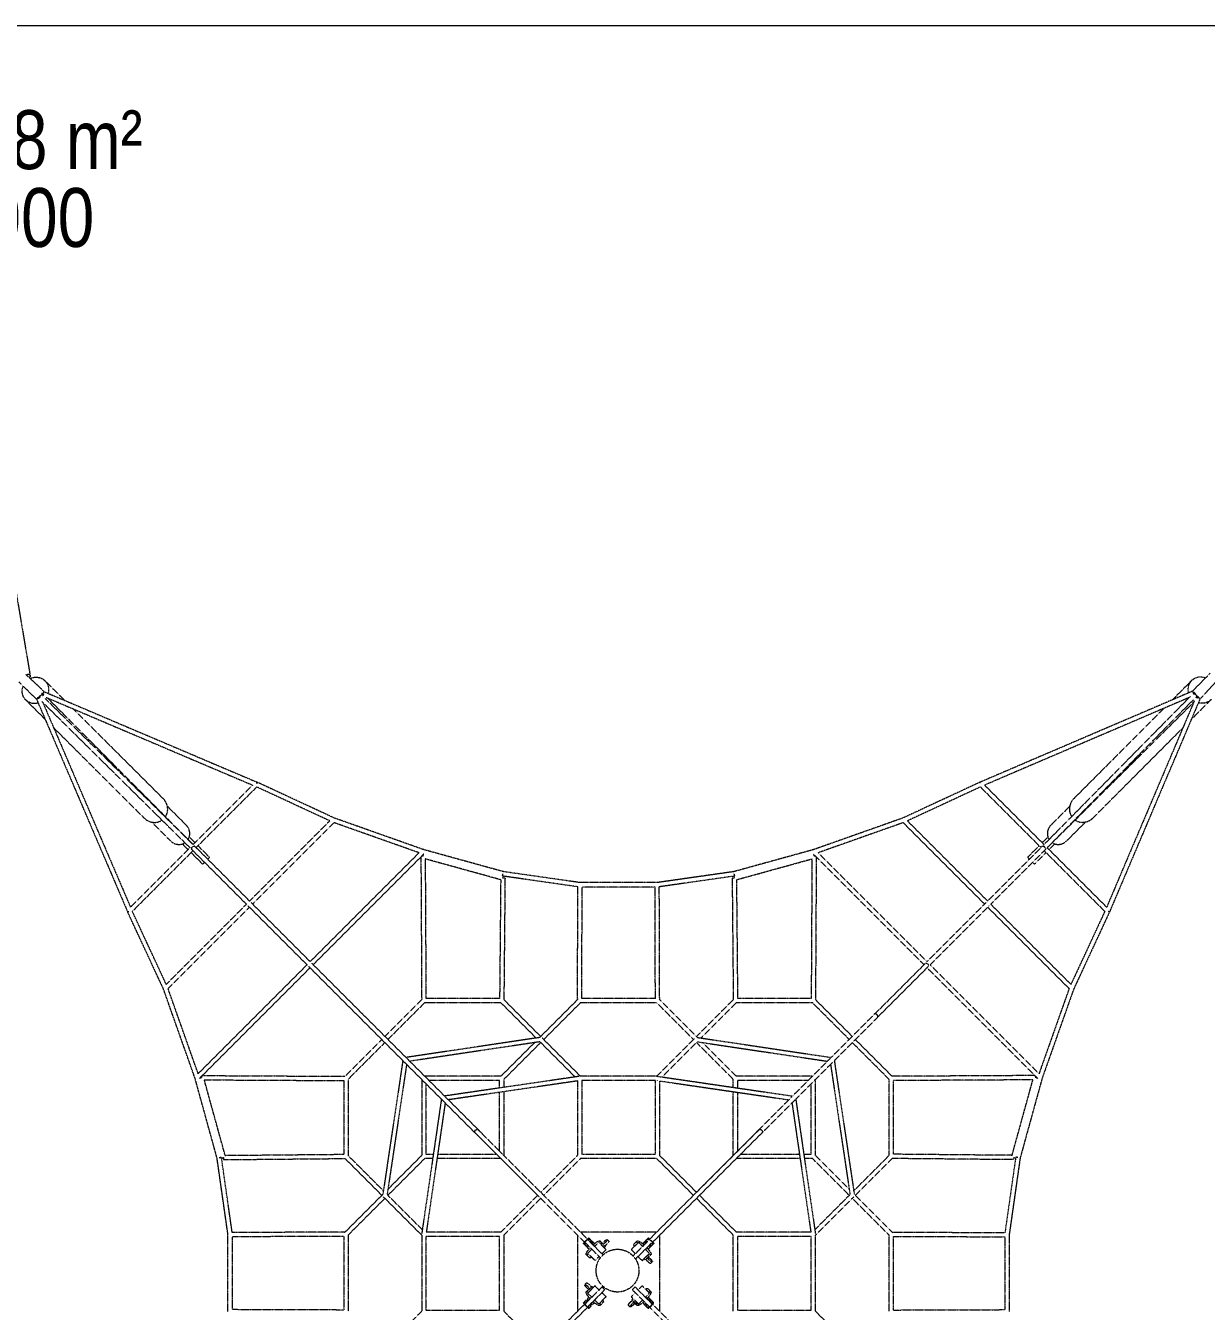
# Model space of a CAD drawing. Header units: millimetres. Extents: x -6347 to 5606, y -5931 to 5534.
# Drawn here: x -2208 to 2803, y 78 to 5534 of the extents above; entities that cross this region are included whole.
import ezdxf

# ---------------------------------------------------------------- set-up
doc = ezdxf.new("R2010")
doc.units = ezdxf.units.MM
doc.linetypes.add('HIDDEN', pattern=[1.905, 1.27, -0.635])
for name, color, linetype in [('DIKOM_ЗОНА', 90, 'Continuous'), ('DIKOM_ОБЪЕКТ', 7, 'Continuous'), ('DIKOM_РАЗМЕР_ОБЪЕКТА', 7, 'Continuous')]:
    doc.layers.add(name, color=color, linetype=linetype)
doc.styles.add('style1', font='arialbd.ttf', dxfattribs={"width": 0.8})

msp = doc.modelspace()

# ---------------------------------------------------------------- linework, layer by layer
at = {"layer": 'DIKOM_ЗОНА', "color": 3, "lineweight": 15}
msp.add_lwpolyline([(3606.162, 5534.428), (-2990.749, 5534.428, 0.41421356), (-4990.749, 3534.428), (-4990.749, -3057.651, 0.41421356), (-2990.749, -5057.651), (3606.162, -5057.651, 0.41421356), (5606.162, -3057.651), (5606.162, 3534.428, 0.41421356)], format="xyb", close=True, dxfattribs=at)
at = {"layer": 'DIKOM_ОБЪЕКТ', "color": 7, "linetype": 'HIDDEN', "lineweight": 15}
for p, q in [((-2332.99, 3630.895), (-2188.605, 2776.283)), ((2743.982, 2709.574), (2819.127, 2785.861)), ((-2161.052, 2674.98), (-2237.34, 2750.125)), ((-2128.722, 2707.688), (-2207.577, 2781.557)), ((-2125.572, 2754.272), (-2041.887, 2670.782)), ((2741.559, 2755.643), (2659.516, 2673.408)), ((2776.69, 2677.243), (2850.559, 2756.099)), ((-2161.052, 2674.98), (-1774.964, 1773.262)), ((-2138.926, 2692.823), (-2138.877, 2692.774)), ((-2128.722, 2707.688), (-1224.764, 2323.496)), ((-2124.576, 2678.652), (-1497.102, 2058.987)), ((-2120.758, 2683.645), (-1244.754, 2311.334)), ((-2115.063, 2681.225), (-1497.036, 2059.045)), ((2743.982, 2709.574), (1842.264, 2323.486)), ((2731.072, 2683.365), (1862.25, 2311.362)), ((2735.231, 2687.576), (2114.545, 2059.067)), ((2776.69, 2677.243), (2392.498, 1773.285)), ((2823.31, 2674.083), (2739.75, 2590.328)), ((2761.825, 2687.448), (2761.776, 2687.398)), ((-2207.132, 2672.522), (-2124.852, 2590.434)), ((-2139.037, 2666.212), (-1510.545, 2045.543)), ((-2134.843, 2662.07), (-1762.84, 1793.248)), ((-2005.813, 2634.792), (-1623.698, 2253.569)), ((2747.664, 2673.108), (2127.989, 2045.623)), ((2750.227, 2663.585), (2128.047, 2045.558)), ((2623.496, 2637.304), (2240.855, 2253.769)), ((2752.652, 2669.29), (2380.336, 1793.276)), ((-2088.748, 2554.414), (-1705.258, 2171.818)), ((2703.76, 2554.254), (2322.606, 2172.209)), ((-1244.754, 2311.334), (-1497.102, 2058.987)), ((-1226.86, 2303.51), (-1484.202, 2046.168)), ((-917.102, 2159.693), (-1226.86, 2303.51)), ((-1224.479, 2323.369), (-1226.705, 2318.574)), ((-897.565, 2171.588), (-1224.479, 2323.369)), ((1842.003, 2323.369), (1515.089, 2171.588)), ((1844.384, 2303.51), (1534.626, 2159.693)), ((1843.988, 2319.092), (1842.005, 2323.364)), ((1844.384, 2303.51), (2101.726, 2046.168)), ((1862.25, 2311.362), (2114.545, 2059.067)), ((-1606.19, 2221.51), (-1526.509, 2141.828)), ((2223.301, 2221.073), (2144.063, 2141.835)), ((-1672.562, 2154.264), (-1593.324, 2075.026)), ((-917.102, 2159.693), (-1257.415, 1819.38)), ((-899.113, 2151.964), (-1244.556, 1806.521)), ((-538.182, 2024.25), (-899.113, 2151.964)), ((-518.38, 2037.414), (-897.565, 2171.588)), ((1515.089, 2171.588), (1135.904, 2037.414)), ((1516.636, 2151.964), (1155.706, 2024.25)), ((1516.636, 2151.964), (1862.08, 1806.521)), ((1534.626, 2159.693), (1874.939, 1819.38)), ((2290.547, 2154.701), (2210.865, 2075.019)), ((-1489.176, 2066.912), (-1513.332, 2091.068)), ((2130.882, 2091.067), (2106.713, 2066.899)), ((-1510.545, 2045.543), (-1762.84, 1793.248)), ((-1497.646, 2032.724), (-1754.991, 1775.379)), ((-1542.556, 2061.845), (-1518.4, 2037.688)), ((-1505.541, 2024.829), (-1456.558, 1975.844)), ((-1503.922, 2039), (-1270.859, 1805.937)), ((-1490.49, 2052.455), (-1257.415, 1819.38)), ((-1427.333, 2005.069), (-1476.317, 2054.053)), ((-538.182, 2024.25), (-1000.234, 1562.199)), ((-180.277, 1944.145), (-518.38, 2037.414)), ((1135.904, 2037.414), (797.801, 1944.145)), ((1155.706, 2024.25), (1617.757, 1562.199)), ((2108.002, 2052.444), (1874.939, 1819.38)), ((2121.457, 2039.011), (1888.382, 1805.937)), ((2093.854, 2054.04), (2044.881, 2005.069)), ((2074.106, 1975.844), (2123.078, 2024.816)), ((2115.17, 2032.724), (2372.514, 1775.379)), ((2127.989, 2045.623), (2380.336, 1793.276)), ((2135.937, 2037.675), (2160.105, 2061.843)), ((-1448.664, 1983.742), (-1456.561, 1975.847)), ((-1427.333, 2005.069), (-1435.219, 1997.184)), ((-517.994, 2018.72), (-987.375, 1549.34)), ((-530.209, 2006.505), (-526.964, 1400.764)), ((-521.136, 2010.155), (-526.588, 2010.126)), ((-521.136, 2010.155), (-519.067, 2017.647)), ((-191.547, 1909.727), (-511.975, 1998.193)), ((-511.975, 1998.193), (-508.807, 1406.11)), ((809.07, 1909.73), (1129.502, 1998.194)), ((1129.502, 1998.194), (1126.33, 1406.11)), ((1135.517, 2018.72), (1605.19, 1549.047)), ((1136.591, 2017.647), (1138.659, 2010.155)), ((1144.112, 2010.126), (1138.659, 2010.155)), ((1147.733, 2006.505), (1144.491, 1400.76)), ((2052.756, 1997.198), (2044.884, 2005.072)), ((2074.106, 1975.844), (2066.199, 1983.753)), ((-191.547, 1909.727), (-196.215, 1406.11)), ((-184.476, 1926.644), (-182.221, 1934.82)), ((-183.43, 1926.355), (-184.476, 1926.644)), ((-183.43, 1926.355), (-182.221, 1934.82)), ((-182.39, 1916.635), (-180.104, 1924.915)), ((145.776, 1897.565), (-180.277, 1944.145)), ((135.98, 1879.76), (-180.104, 1924.915)), ((-173.294, 1916.551), (-178.078, 1400.749)), ((797.801, 1944.145), (471.747, 1897.565)), ((797.627, 1924.915), (481.544, 1879.757)), ((790.821, 1916.551), (795.602, 1400.749)), ((799.913, 1916.635), (790.826, 1916.551)), ((797.627, 1924.915), (799.913, 1916.635)), ((800.953, 1926.358), (799.745, 1934.82)), ((801.999, 1926.647), (799.745, 1934.82)), ((800.953, 1926.358), (801.999, 1926.647)), ((809.07, 1909.73), (813.738, 1406.11)), ((134.359, 1400.797), (135.98, 1879.76)), ((471.747, 1897.565), (145.776, 1897.565)), ((152.563, 1406.11), (154.161, 1878.55)), ((463.362, 1878.55), (154.161, 1878.55)), ((464.961, 1406.11), (463.362, 1878.55)), ((483.164, 1400.797), (481.544, 1879.757)), ((-1270.859, 1805.937), (-1611.174, 1465.621)), ((-1250.857, 1812.822), (-1000.234, 1562.199)), ((1868.38, 1812.822), (1617.757, 1562.199)), ((1888.382, 1805.937), (2228.698, 1465.621)), ((-1623.054, 1446.054), (-1774.85, 1772.999)), ((-1774.842, 1773.003), (-1770.571, 1774.986)), ((-1611.174, 1465.621), (-1754.991, 1775.379)), ((-1258, 1793.078), (-1603.445, 1447.632)), ((-1264.3, 1799.378), (-1013.677, 1548.755)), ((1881.824, 1799.378), (1631.201, 1548.755)), ((1875.523, 1793.078), (2220.969, 1447.632)), ((2372.514, 1775.379), (2228.698, 1465.621)), ((2392.374, 1772.999), (2240.578, 1446.054)), ((-1013.677, 1548.755), (-1475.731, 1086.701)), ((-1000.818, 1535.896), (-1470.199, 1066.515)), ((-1007.119, 1542.197), (-791.161, 1326.239)), ((-993.656, 1555.621), (-777.718, 1339.683)), ((1610.775, 1554.633), (1396.53, 1340.387)), ((1623.635, 1541.773), (1409.389, 1327.528)), ((1618.049, 1536.188), (2087.723, 1066.515)), ((1631.201, 1548.755), (2093.255, 1086.701)), ((-1488.908, 1066.946), (-1623.054, 1446.054)), ((-1475.731, 1086.701), (-1603.445, 1447.632)), ((2220.969, 1447.632), (2093.255, 1086.701)), ((2240.578, 1446.054), (2106.432, 1066.946)), ((-526.964, 1400.764), (-682.881, 1244.846)), ((-514.088, 1387.921), (-670.022, 1231.987)), ((-190.969, 1387.921), (-514.088, 1387.921)), ((-196.215, 1406.11), (-508.807, 1406.11)), ((-41.07, 1238.022), (-190.969, 1387.921)), ((-21.883, 1244.554), (-178.078, 1400.749)), ((136.807, 1403.244), (-26.192, 1240.245)), ((147.202, 1387.921), (-9.024, 1231.695)), ((470.321, 1387.921), (147.202, 1387.921)), ((464.961, 1406.11), (152.563, 1406.11)), ((626.548, 1231.695), (470.321, 1387.921)), ((643.716, 1240.245), (480.717, 1403.244)), ((795.602, 1400.749), (639.407, 1244.554)), ((808.492, 1387.921), (658.593, 1238.022)), ((1131.611, 1387.921), (808.492, 1387.921)), ((1126.33, 1406.11), (813.738, 1406.11)), ((1287.546, 1231.987), (1131.611, 1387.921)), ((1300.405, 1244.846), (1144.491, 1400.76)), ((-790.981, 1326.059), (-606.965, 1142.043)), ((-777.538, 1339.503), (-593.521, 1155.486)), ((1395.061, 1339.503), (1211.045, 1155.486)), ((1408.505, 1326.059), (1224.488, 1142.043)), ((-696.325, 1231.403), (-852.239, 1075.489)), ((-683.466, 1218.544), (-839.4, 1062.609)), ((-26.192, 1240.245), (-593.521, 1155.486)), ((-25.072, 1222.025), (-577.524, 1139.489)), ((-47.809, 1218.628), (-190.972, 1075.465)), ((-21.883, 1218.836), (-178.11, 1062.609)), ((124.201, 1072.751), (-25.072, 1222.025)), ((147.206, 1075.465), (-15.251, 1237.922)), ((632.775, 1237.922), (470.318, 1075.465)), ((642.596, 1222.025), (493.322, 1072.751)), ((795.633, 1062.609), (639.407, 1218.836)), ((642.596, 1222.025), (1195.047, 1139.489)), ((643.716, 1240.245), (1211.045, 1155.486)), ((808.496, 1075.465), (665.333, 1218.628)), ((1456.923, 1062.609), (1300.989, 1218.544)), ((1469.766, 1075.485), (1313.848, 1231.403)), ((-590.285, 1152.25), (-429.846, 991.811)), ((1207.808, 1152.25), (1047.369, 991.811)), ((-606.965, 1142.043), (-691.723, 574.714)), ((-590.967, 1126.045), (-673.503, 573.594)), ((-603.76, 1138.838), (-443.289, 978.367)), ((1221.252, 1138.806), (1060.813, 978.367)), ((1208.491, 1126.045), (1291.027, 573.594)), ((1224.488, 1142.043), (1309.247, 574.714)), ((-1395.626, 728.798), (-1488.908, 1066.946)), ((-1469.125, 1067.589), (-1461.633, 1069.657)), ((-1461.604, 1075.11), (-1461.633, 1069.657)), ((-1457.98, 1078.734), (-852.239, 1075.489)), ((-1361.21, 740.072), (-1449.673, 1060.5)), ((-1449.673, 1060.5), (-857.589, 1057.328)), ((-857.589, 1057.328), (-857.589, 744.74)), ((-839.4, 1062.609), (-839.4, 739.49)), ((-526.944, 1062.022), (-526.944, 739.494)), ((-190.972, 1075.465), (-513.5, 1075.465)), ((-508.755, 1043.833), (-508.755, 744.823)), ((-196.302, 1057.276), (-495.311, 1057.276)), ((141.92, 1075.34), (-429.846, 991.811)), ((134.347, 1055.855), (-413.81, 975.775)), ((-196.302, 1025.929), (-196.302, 1057.276)), ((-178.11, 1062.609), (-178.11, 1028.587)), ((134.347, 1055.855), (134.347, 739.494)), ((470.318, 1075.465), (147.206, 1075.465)), ((152.535, 1057.276), (152.535, 744.823)), ((464.988, 1057.276), (152.535, 1057.276)), ((464.991, 744.823), (464.988, 1057.276)), ((474.084, 1073.797), (474.084, 1075.473)), ((474.084, 1057.276), (474.084, 1058.948)), ((475.603, 1075.34), (1047.369, 991.811)), ((483.177, 1055.855), (1031.333, 975.775)), ((483.177, 739.494), (483.177, 1055.855)), ((795.633, 1028.587), (795.633, 1062.609)), ((1131.024, 1075.465), (808.496, 1075.465)), ((813.825, 1057.276), (813.825, 1025.929)), ((1112.835, 1057.276), (813.825, 1057.276)), ((1126.278, 744.823), (1126.278, 1043.833)), ((1144.467, 739.494), (1144.467, 1062.022)), ((1456.923, 739.49), (1456.923, 1062.609)), ((2075.507, 1078.731), (1469.766, 1075.485)), ((2067.192, 1060.497), (1475.112, 1057.325)), ((1475.112, 744.736), (1475.112, 1057.325)), ((1978.729, 740.068), (2067.192, 1060.497)), ((2106.432, 1066.946), (2013.15, 728.798)), ((2079.157, 1069.657), (2079.128, 1075.11)), ((2079.157, 1069.657), (2086.649, 1067.589)), ((-426.606, 988.571), (-286.795, 848.76)), ((-426.596, 988.561), (-413.81, 975.775)), ((-196.302, 757.672), (-196.302, 1007.55)), ((-178.11, 1010.208), (-178.11, 739.49)), ((795.633, 739.494), (795.633, 1010.208)), ((813.825, 1007.55), (813.825, 757.684)), ((1044.12, 988.561), (904.318, 848.76)), ((-443.289, 978.367), (-526.818, 406.601)), ((-427.253, 962.331), (-507.333, 414.175)), ((-440.04, 975.118), (-300.238, 835.316)), ((1057.573, 975.128), (917.762, 835.316)), ((1044.776, 962.337), (1124.857, 414.175)), ((1057.563, 975.117), (1044.779, 962.334)), ((1060.813, 978.367), (1144.342, 406.601)), ((-299.759, 834.837), (-290.822, 825.9)), ((-299.43, 835.092), (163.846, 371.822)), ((-191.544, 727.207), (-290.53, 826.192)), ((-286.571, 847.952), (-277.871, 839.252)), ((-286.315, 848.28), (-277.608, 839.573)), ((-277.871, 839.252), (-277.671, 839.051)), ((-277.671, 839.051), (-196.296, 757.678)), ((-277.608, 839.573), (-277.378, 839.343)), ((904.094, 847.951), (440.837, 384.687)), ((796.209, 740.066), (895.194, 839.051)), ((908.053, 826.192), (826.68, 744.817)), ((903.839, 848.28), (894.902, 839.343)), ((908.254, 826.393), (908.053, 826.192)), ((916.954, 835.093), (908.254, 826.393)), ((908.575, 826.129), (908.345, 825.9)), ((917.282, 834.837), (908.575, 826.129)), ((-1349.047, 402.768), (-1395.626, 728.798)), ((-1386.298, 730.743), (-1378.122, 732.998)), ((-1386.298, 730.743), (-1377.834, 731.952)), ((-1377.834, 731.952), (-1378.122, 732.998)), ((-1376.393, 728.625), (-1368.113, 730.911)), ((-1331.238, 412.542), (-1376.393, 728.625)), ((-1368.113, 730.911), (-1368.029, 721.824)), ((-1368.029, 721.819), (-852.227, 726.6)), ((-1361.21, 740.072), (-857.589, 744.74)), ((-852.227, 726.6), (-696.032, 570.405)), ((-839.4, 739.49), (-689.501, 589.591)), ((-514.088, 726.631), (-670.314, 570.405)), ((-526.944, 739.494), (-670.106, 596.331)), ((-480.065, 726.631), (-514.088, 726.631)), ((-508.755, 744.823), (-477.407, 744.823)), ((-190.972, 726.631), (-461.687, 726.631)), ((-459.029, 744.823), (-209.162, 744.823)), ((-196.296, 757.678), (-180.776, 742.158)), ((-28.514, 564.176), (-190.97, 726.633)), ((-180.776, 742.158), (-178.113, 739.495)), ((-180.573, 741.955), (176.701, 384.686)), ((134.347, 739.494), (-21.881, 583.266)), ((147.202, 726.631), (-9.022, 570.407)), ((470.321, 726.631), (147.202, 726.631)), ((152.535, 744.823), (464.991, 744.823)), ((810.957, 729.094), (453.7, 371.833)), ((626.55, 570.403), (470.321, 726.631)), ((639.407, 583.264), (483.177, 739.494)), ((633.178, 577.035), (795.635, 739.492)), ((1079.21, 726.631), (808.492, 726.631)), ((811.16, 729.297), (808.497, 726.634)), ((826.68, 744.817), (811.16, 729.297)), ((826.674, 744.823), (1076.553, 744.823)), ((1094.931, 744.823), (1126.278, 744.823)), ((1131.611, 726.631), (1097.589, 726.631)), ((1287.838, 570.405), (1131.611, 726.631)), ((1287.63, 596.331), (1144.467, 739.494)), ((1307.024, 589.591), (1456.923, 739.49)), ((1313.556, 570.405), (1469.748, 726.596)), ((1985.553, 721.816), (1469.748, 726.596)), ((1978.729, 740.068), (1475.112, 744.736)), ((1993.917, 728.625), (1948.762, 412.542)), ((2013.15, 728.798), (1966.571, 402.768)), ((1985.637, 730.911), (1993.917, 728.625)), ((1995.357, 731.952), (1995.646, 732.998)), ((2003.822, 730.743), (1995.357, 731.952)), ((2003.822, 730.743), (1995.646, 732.998)), ((-691.723, 574.714), (-854.723, 411.715)), ((-683.173, 557.546), (-839.4, 401.319)), ((-526.944, 401.316), (-689.4, 563.773)), ((-524.23, 424.32), (-673.503, 573.594)), ((-34.742, 570.405), (-190.972, 414.175)), ((-21.881, 557.548), (-178.11, 401.319)), ((795.633, 401.319), (639.409, 557.544)), ((808.496, 414.175), (652.268, 570.403)), ((1291.027, 573.594), (1141.753, 424.32)), ((1306.924, 563.773), (1144.467, 401.316)), ((1456.923, 401.319), (1300.697, 557.546)), ((1472.246, 411.715), (1309.247, 574.714)), ((-1349.047, 76.751), (-1349.047, 402.768)), ((-852.275, 414.162), (-1331.238, 412.542)), ((-857.589, 395.959), (-1330.032, 394.36)), ((-1330.032, 85.159), (-1330.032, 394.36)), ((-857.589, 395.959), (-857.589, 83.561)), ((-839.4, 401.319), (-839.4, 78.2)), ((-526.944, 401.316), (-526.944, 78.204)), ((-196.302, 395.989), (-508.755, 395.986)), ((-508.755, 395.986), (-508.755, 83.533)), ((-190.972, 414.175), (-507.333, 414.175)), ((-196.302, 83.53), (-196.302, 395.989)), ((-178.11, 401.319), (-178.11, 78.2)), ((134.347, 401.306), (134.347, 78.209)), ((470.308, 414.175), (147.211, 414.175)), ((177.351, 382.889), (165.66, 371.2)), ((170.273, 378.247), (181.959, 389.953)), ((242.723, 317.504), (177.345, 382.895)), ((181.959, 389.953), (192.776, 379.143)), ((267.343, 376.038), (260.607, 382.775)), ((424.78, 379.118), (435.59, 389.935)), ((435.59, 389.935), (447.284, 378.238)), ((451.926, 371.16), (440.237, 382.851)), ((483.177, 78.217), (483.177, 401.31)), ((795.633, 78.2), (795.633, 401.319)), ((1124.857, 414.175), (808.496, 414.175)), ((1126.278, 395.989), (813.825, 395.986)), ((813.825, 395.986), (813.825, 83.533)), ((1126.278, 83.53), (1126.278, 395.989)), ((1144.467, 78.204), (1144.467, 401.316)), ((1456.923, 78.2), (1456.923, 401.319)), ((1469.799, 414.162), (1948.762, 412.542)), ((1475.112, 395.959), (1947.555, 394.36)), ((1475.112, 83.561), (1475.112, 395.959)), ((1947.555, 394.36), (1947.555, 85.159)), ((1966.571, 402.768), (1966.571, 76.775)), ((158.575, 366.553), (170.273, 378.247)), ((169.392, 355.743), (158.575, 366.553)), ((231.618, 305.228), (165.654, 371.206)), ((169.392, 355.743), (175.254, 361.604)), ((183.2, 341.945), (169.392, 355.743)), ((176.753, 358.916), (177.074, 359.237)), ((177.635, 324.152), (195.17, 341.684)), ((186.941, 373.298), (192.776, 379.143)), ((189.288, 371.459), (189.608, 371.78)), ((192.776, 379.143), (206.592, 365.336)), ((206.861, 353.373), (224.311, 370.82)), ((230.361, 376.635), (230.36, 376.637)), ((240.647, 366.349), (230.402, 376.595)), ((232.203, 362.925), (237.042, 367.763)), ((255.287, 339.838), (237.836, 322.391)), ((252.238, 352.565), (247.399, 347.726)), ((379.739, 322.365), (362.207, 339.901)), ((374.179, 363.559), (387.1, 376.477)), ((380.591, 299.839), (451.932, 371.166)), ((387.227, 376.604), (387.23, 376.607)), ((393.189, 370.876), (410.721, 353.341)), ((410.982, 365.311), (424.78, 379.118)), ((422.41, 341.65), (439.857, 324.2)), ((424.78, 379.118), (430.641, 373.256)), ((427.953, 371.757), (428.274, 371.437)), ((448.18, 355.734), (434.373, 341.918)), ((440.497, 359.223), (440.817, 358.903)), ((442.335, 361.57), (448.18, 355.734)), ((447.284, 378.238), (458.99, 366.551)), ((458.99, 366.551), (448.18, 355.734)), ((171.906, 318.19), (171.904, 318.193)), ((184.952, 305.142), (172.033, 318.063)), ((226.145, 310.702), (208.61, 293.17)), ((388.66, 284.122), (391.891, 276.319)), ((408.875, 293.224), (391.428, 310.674)), ((421.602, 296.273), (416.763, 301.112)), ((431.962, 316.308), (436.8, 311.468)), ((435.386, 307.864), (445.632, 318.109)), ((445.075, 281.168), (451.812, 287.904)), ((445.672, 318.149), (445.674, 318.151)), ((238.694, 181.371), (165.616, 108.308)), ((172.473, 198.306), (165.736, 191.57)), ((182.162, 171.609), (171.916, 161.364)), ((185.586, 163.166), (180.748, 168.005)), ((195.946, 183.201), (200.784, 178.362)), ((208.673, 186.25), (226.12, 168.799)), ((250.381, 169.678), (238.694, 181.371)), ((378.831, 181.346), (367.139, 169.657)), ((367.139, 169.657), (440.203, 96.579)), ((378.833, 181.344), (451.894, 108.268)), ((391.403, 168.772), (408.938, 186.303)), ((432.596, 174.332), (445.514, 161.411)), ((158.558, 112.922), (169.368, 123.739)), ((170.263, 101.236), (158.558, 112.922)), ((169.368, 123.739), (183.175, 137.555)), ((175.213, 117.904), (169.368, 123.739)), ((171.875, 161.324), (171.873, 161.322)), ((177.051, 120.251), (176.731, 120.571)), ((195.138, 137.824), (177.691, 155.274)), ((206.565, 114.163), (192.767, 100.355)), ((224.359, 108.597), (206.827, 126.133)), ((243.369, 115.915), (230.448, 102.996)), ((237.809, 157.108), (255.34, 139.573)), ((362.261, 139.636), (379.711, 157.083)), ((365.31, 126.909), (370.149, 131.747)), ((376.901, 113.125), (387.146, 102.878)), ((385.345, 116.549), (380.505, 111.711)), ((410.687, 126.101), (393.237, 108.654)), ((424.771, 100.331), (410.955, 114.138)), ((439.913, 155.322), (422.378, 137.79)), ((434.348, 137.528), (448.155, 123.73)), ((440.794, 120.557), (440.474, 120.237)), ((448.155, 123.73), (442.293, 117.87)), ((445.641, 161.284), (445.644, 161.281)), ((458.973, 112.921), (447.275, 101.226)), ((448.155, 123.73), (458.973, 112.921)), ((-857.589, 83.561), (-1330.032, 85.159)), ((-526.944, 78.204), (-689.4, -84.253)), ((-508.755, 83.533), (-196.302, 83.53)), ((-286.571, -368.432), (176.676, 94.821)), ((-209.156, -265.298), (163.813, 107.676)), ((-178.11, 78.2), (-21.885, -78.024)), ((165.622, 108.314), (177.311, 96.623)), ((181.958, 89.538), (170.263, 101.236)), ((192.767, 100.355), (181.958, 89.538)), ((192.767, 100.355), (186.907, 106.217)), ((189.594, 107.716), (189.274, 108.037)), ((230.321, 102.869), (230.318, 102.867)), ((350.205, 103.436), (356.941, 96.699)), ((387.186, 102.838), (387.188, 102.836)), ((430.607, 106.176), (424.771, 100.331)), ((435.589, 89.521), (424.771, 100.331)), ((428.26, 108.014), (427.94, 107.694)), ((447.275, 101.226), (435.589, 89.521)), ((440.197, 96.585), (451.888, 108.274)), ((798.096, -262.435), (440.858, 94.799)), ((916.954, -355.573), (453.712, 107.662)), ((813.825, 83.533), (1126.278, 83.53)), ((1144.467, 78.204), (1306.924, -84.253)), ((1475.112, 83.561), (1947.555, 85.159))]:
    msp.add_line(p, q, dxfattribs=at)
for centre, radius, start, end in [((-1556.544, 2104.768), 45.331, 327.547505, 342.409916), ((2174.1, 2104.769), 45.339, 197.590906, 212.277243), ((-1556.258, 2105.062), 45.337, 287.590707, 302.319758), ((2173.804, 2105.053), 45.329, 237.505253, 252.410115), ((-789.317, 1327.721), 2.352, 214.624427, 222.392095), ((-779.195, 1337.844), 2.345, 46.038353, 55.384212), ((-295.613, 839.476), 6.212, 225.091628, 246.019513), ((-286.782, 829.957), 5.725, 225.122142, 247.084934), ((-290.954, 844.135), 6.212, 23.981236, 44.908382), ((-281.433, 835.305), 5.723, 23.093664, 44.880759), ((898.959, 835.304), 5.725, 135.122142, 157.084934), ((908.478, 844.135), 6.212, 135.091628, 156.019513), ((904.307, 829.955), 5.723, 293.093664, 314.880759), ((913.137, 839.476), 6.212, 293.981236, 314.908382), ((183.766, 364.764), 8.679, 206.965505, 219.552717), ((183.773, 364.776), 8.665, 50.470885, 62.471758), ((33232.369, 33335.55), 46642.966, 224.9923555, 225.0024851), ((433.794, 364.756), 8.666, 116.960772, 129.566776), ((433.801, 364.745), 8.679, 320.485663, 332.466785), ((33404.589, -32683.86), 46642.97, 134.9923555, 135.0024851), ((-32787.04, 33163.333), 46642.968, 314.9923555, 315.0024851), ((183.747, 114.729), 8.679, 140.485663, 152.466785), ((-32614.823, -32856.078), 46642.969, 44.9923555, 45.0024851), ((433.793, 114.717), 8.666, 26.960772, 39.566776), ((183.754, 114.717), 8.666, 296.960772, 309.566776), ((433.782, 114.71), 8.679, 230.485663, 242.466785)]:
    msp.add_arc(centre, radius, start, end, dxfattribs=at)
for points, weights in [([(-2207.132, 2672.522), (-2231.852, 2697.184), (-2218.259, 2731.33)], [1, 0.789695992862, 0.881398127058]), ([(-2188.548, 2775.947), (-2187.702, 2770.935), (-2193.138, 2768.031)], [1, 0.7837266314, 0.886847273731]), ([(-2188.327, 2763.524), (-2152.379, 2781.017), (-2125.572, 2754.272)], [0.89471086448, 0.775917235984, 1]), ([(-2125.572, 2754.272), (-2103.478, 2732.229), (-2112.6, 2700.836)], [1, 0.807734340124, 0.867888890708]), ([(2728.493, 2702.942), (2719.872, 2733.905), (2741.559, 2755.643)], [0.866358789438, 0.810248572815, 1]), ([(2741.559, 2755.643), (2766.204, 2780.346), (2800.334, 2766.782)], [1, 0.789808627693, 0.881299985845]), ([(-2132.267, 2696.708), (-2132.833, 2693.74), (-2136.217, 2690.148)], [0.867864257712, 0.813047154435, 0.96820438652]), ([(2765.71, 2680.788), (2762.742, 2681.354), (2759.15, 2684.739)], [0.867864257712, 0.813047154435, 0.968204386521]), ([(2823.31, 2674.083), (2801.25, 2651.972), (2769.838, 2661.121)], [1, 0.807618405396, 0.867961527959]), ([(-2154.408, 2659.463), (-2185.383, 2650.824), (-2207.132, 2672.522)], [0.866403418488, 0.810173176025, 1]), ([(-1226.705, 2318.574), (-1224.676, 2323.458), (-1224.764, 2323.496)], [0.876598579357, 0.795459589224, 1]), ([(-1225.691, 2320.759), (-1225.736, 2320.79), (-1225.781, 2320.82)], [0.916977405744, 0.915455591019, 0.91397029117]), ([(1842.264, 2323.486), (1842.182, 2323.451), (1843.998, 2319.096)], [1, 0.80778913289, 0.867854624959]), ([(1843.289, 2320.81), (1843.252, 2320.784), (1843.215, 2320.759)], [0.914473559221, 0.915712876579, 0.916977405743]), ([(-1614.479, 2177.277), (-1587.374, 2217.33), (-1623.698, 2253.569)], [0.937296702072, 0.74281078801, 1]), ([(2240.855, 2253.769), (2204.78, 2217.609), (2231.67, 2177.669)], [1, 0.74367387341, 0.935996462136]), ([(-1705.258, 2171.818), (-1669.077, 2135.722), (-1629.13, 2162.652)], [1, 0.743562875084, 0.936163111304]), ([(2246.286, 2163.008), (2286.346, 2135.864), (2322.606, 2172.209)], [0.937463882807, 0.742700302775, 1]), ([(-173.294, 1916.551), (-173.291, 1916.551), (-182.39, 1916.635)], [1, 0.707106781186, 1]), ([(-1774.964, 1773.262), (-1774.929, 1773.18), (-1770.575, 1774.996)], [1, 0.807795476871, 0.867850660272]), ([(-1772.288, 1774.287), (-1772.263, 1774.25), (-1772.237, 1774.213)], [0.914473559218, 0.915712876577, 0.916977405744]), ([(2392.374, 1772.999), (2392.375, 1772.999), (2387.576, 1775.227)], [1, 0.795458707369, 0.876599279007]), ([(2387.576, 1775.227), (2392.46, 1773.197), (2392.498, 1773.285)], [0.876598578682, 0.795459590074, 1]), ([(2389.761, 1774.213), (2389.792, 1774.257), (2389.822, 1774.303)], [0.916977405743, 0.915455591018, 0.91397029117]), ([(-791.054, 1326.135), (-791.018, 1326.096), (-790.981, 1326.059)], [0.992523300649, 0.996212677488, 1]), ([(-777.538, 1339.503), (-777.552, 1339.517), (-777.567, 1339.532)], [1, 0.998511500165, 0.99703812961]), ([(1985.553, 721.816), (1985.553, 721.813), (1985.637, 730.911)], [1, 0.707106781186, 1]), ([(192.756, 379.123), (186.262, 384.981), (177.663, 382.577)], [0.980315065168, 0.810485111581, 0.868186178171]), ([(439.937, 382.55), (431.313, 384.98), (424.801, 379.098)], [0.868509675889, 0.81001164316, 0.980315065168]), ([(165.96, 370.899), (163.53, 362.276), (169.413, 355.764)], [0.868509675889, 0.81001164316, 0.980315065168]), ([(230.36, 376.634), (232.653, 374.35), (228.541, 366.59)], [0.927243498172, 0.912696722236, 1]), ([(237.249, 367.556), (237.044, 367.761), (237.04, 367.765)], [1, 0.95423543456, 0.922772295821]), ([(246.411, 358.393), (239.017, 365.787), (237.249, 367.556)], [1, 0.707106781187, 1]), ([(375.944, 353.634), (371.919, 361.286), (374.181, 363.557)], [0.99999379988, 0.913473497183, 0.92699285454]), ([(388.986, 366.672), (384.954, 374.337), (387.229, 376.603)], [1, 0.913350566796, 0.927031319263]), ([(448.16, 355.755), (454.018, 362.249), (451.614, 370.848)], [0.980315065168, 0.810485111581, 0.868186178171]), ([(181.838, 319.949), (174.173, 315.917), (171.908, 318.191)], [1, 0.913350566797, 0.927031319263]), ([(194.877, 306.907), (187.225, 302.882), (184.954, 305.144)], [0.99999379988, 0.913473497183, 0.92699285454]), ([(427.43, 302.1), (434.824, 309.494), (436.594, 311.262)], [1, 0.707106781187, 1]), ([(445.671, 318.151), (443.387, 315.858), (435.627, 319.97)], [0.927243498172, 0.912696722237, 1]), ([(436.594, 311.262), (436.799, 311.467), (436.802, 311.471)], [1, 0.95423543456, 0.922772295821]), ([(180.954, 168.212), (180.749, 168.007), (180.745, 168.003)], [1, 0.95423543456, 0.922772295821]), ([(190.118, 177.373), (182.723, 169.98), (180.954, 168.212)], [1, 0.707106781187, 1]), ([(422.671, 172.567), (430.323, 176.592), (432.594, 174.33)], [0.99999379988, 0.913473497183, 0.92699285454]), ([(169.388, 123.719), (163.53, 117.225), (165.933, 108.626)], [0.980315065168, 0.810485111581, 0.868186178172]), ([(171.877, 161.323), (174.161, 163.616), (181.921, 159.504)], [0.927243498172, 0.912696722237, 1]), ([(228.562, 112.801), (232.594, 105.136), (230.319, 102.871)], [1, 0.913350566796, 0.927031319263]), ([(241.604, 125.84), (245.629, 118.188), (243.367, 115.917)], [0.99999379988, 0.913473497183, 0.92699285454]), ([(371.137, 121.081), (378.531, 113.686), (380.299, 111.917)], [1, 0.707106781187, 1]), ([(380.299, 111.917), (380.504, 111.712), (380.508, 111.708)], [1, 0.95423543456, 0.922772295821]), ([(387.188, 102.84), (384.895, 105.124), (389.007, 112.884)], [0.927243498172, 0.912696722236, 1]), ([(435.709, 159.525), (443.374, 163.557), (445.64, 161.282)], [1, 0.913350566797, 0.927031319263]), ([(451.587, 108.574), (454.017, 117.198), (448.135, 123.71)], [0.868509675889, 0.81001164316, 0.980315065168]), ([(177.611, 96.923), (186.235, 94.493), (192.747, 100.376)], [0.868509675889, 0.81001164316, 0.980315065168]), ([(424.792, 100.351), (431.286, 94.493), (439.885, 96.896)], [0.980315065168, 0.810485111581, 0.868186178171])]:
    msp.add_rational_spline(points, weights, degree=2, dxfattribs=at)
for points, weights, knots in [([(-2204.942, 2779.088), (-2202.623, 2781.308), (-2199.193, 2781.888), (-2189.82, 2783.471), (-2188.548, 2775.947)], [0.855053118036, 0.868373309588, 1, 0.707106781187, 1], [-62.31053524, -62.31053524, -62.31053524, -54.19247327, -54.19247327, -36.12831552, -36.12831552, -36.12831552]), ([(-2159.188, 2677.693), (-2157.875, 2680.174), (-2155.365, 2682.722), (-2152.259, 2685.876), (-2149.434, 2687.092)], [0.85447942398, 0.865198752319, 1, 0.838299137932, 0.855142312489], [9.75030531, 9.75030531, 9.75030531, 18.06415776, 18.06415776, 28.03704103, 28.03704103, 28.03704103]), ([(-2147.084, 2682.871), (-2150.027, 2681.563), (-2152.988, 2680.298), (-2156.078, 2678.972), (-2159.188, 2677.693)], [1, 0.999975067006, 1, 0.999971163275, 1], [0, 0, 0, 6.44068128, 6.44068128, 13.16518839, 13.16518839, 13.16518839]), ([(-2145.294, 2690.99), (-2146.799, 2689.872), (-2148.114, 2688.536), (-2152.95, 2683.639), (-2152.735, 2680.407)], [1, 0.996996178441, 1, 0.76928967744, 0.902037772602], [0, 0, 0, 3.7413278, 3.7413278, 17.97036212, 17.97036212, 17.97036212]), ([(-2152.629, 2680.452), (-2152.551, 2683.578), (-2147.937, 2688.325), (-2146.346, 2689.974), (-2144.483, 2691.31)], [0.894493825598, 0.776122208928, 1, 0.995912977245, 1], [4.25651908, 4.25651908, 4.25651908, 18.06415776, 18.06415776, 22.63485985, 22.63485985, 22.63485985]), ([(-2144.483, 2691.31), (-2143.254, 2693.048), (-2141.755, 2694.56), (-2137.013, 2699.367), (-2133.899, 2699.419)], [1, 0.996565127381, 1, 0.772670725524, 0.898224998459], [0, 0, 0, 4.24838867, 4.24838867, 18.26889722, 18.26889722, 18.26889722]), ([(-2139.984, 2696.842), (-2138.727, 2699.296), (-2136.362, 2701.82), (-2133.712, 2704.649), (-2131.141, 2706.038)], [0.855189816252, 0.869033991008, 1, 0.855484670428, 0.853578859546], [9.98684324, 9.98684324, 9.98684324, 18.06415776, 18.06415776, 26.97712516, 26.97712516, 26.97712516]), ([(-2131.141, 2706.038), (-2132.468, 2702.777), (-2133.849, 2699.538), (-2136.455, 2693.405), (-2137.438, 2691.353)], [1, 0.999966130102, 1, 0.774959579014, 0.895732497666], [0, 0, 0, 7.04158893, 7.04158893, 20.92093268, 20.92093268, 20.92093268]), ([(2751.873, 2695.605), (2750.566, 2698.549), (2749.3, 2701.51), (2747.974, 2704.6), (2746.695, 2707.709)], [1, 0.999975067006, 1, 0.999971163275, 1], [0, 0, 0, 6.44068128, 6.44068128, 13.16518839, 13.16518839, 13.16518839]), ([(2746.695, 2707.709), (2749.176, 2706.396), (2751.724, 2703.887), (2754.878, 2700.781), (2756.094, 2697.956)], [0.85447942398, 0.865198752319, 1, 0.838299137932, 0.855142312489], [9.75030531, 9.75030531, 9.75030531, 18.06415776, 18.06415776, 28.03704103, 28.03704103, 28.03704103]), ([(2759.992, 2693.816), (2758.874, 2695.321), (2757.538, 2696.635), (2752.641, 2701.472), (2749.409, 2701.256)], [1, 0.996996178441, 1, 0.76928967744, 0.902037772602], [0, 0, 0, 3.7413278, 3.7413278, 17.97036212, 17.97036212, 17.97036212]), ([(2749.454, 2701.15), (2752.58, 2701.073), (2757.327, 2696.459), (2758.976, 2694.867), (2760.312, 2693.005)], [0.894493825598, 0.776122208928, 1, 0.995912977245, 1], [4.25651908, 4.25651908, 4.25651908, 18.06415776, 18.06415776, 22.63485985, 22.63485985, 22.63485985]), ([(2760.312, 2693.005), (2762.05, 2691.776), (2763.562, 2690.276), (2768.369, 2685.535), (2768.421, 2682.421)], [1, 0.996565127381, 1, 0.772670725524, 0.898224998459], [0, 0, 0, 4.24838867, 4.24838867, 18.26889722, 18.26889722, 18.26889722]), ([(2775.04, 2679.663), (2771.779, 2680.99), (2768.54, 2682.37), (2762.407, 2684.977), (2760.355, 2685.959)], [1, 0.999966130102, 1, 0.774959578913, 0.895732497775], [0, 0, 0, 7.04158893, 7.04158893, 20.92093269, 20.92093269, 20.92093269]), ([(2765.845, 2688.506), (2768.298, 2687.248), (2770.822, 2684.884), (2773.651, 2682.234), (2775.04, 2679.663)], [0.855189816252, 0.869033991008, 1, 0.855484670428, 0.853578859546], [9.98684324, 9.98684324, 9.98684324, 18.06415776, 18.06415776, 26.97712516, 26.97712516, 26.97712516]), ([(-1504.43, 2039.856), (-1505.155, 2042.992), (-1499.862, 2048.352), (-1495.077, 2053.197), (-1491.836, 2053.076)], [0.922772295821, 0.752871346626, 1, 0.771175893467, 0.899891452363], [-69.43410638, -69.43410638, -69.43410638, -54.19247327, -54.19247327, -40.07977112, -40.07977112, -40.07977112]), ([(-1494.733, 2052.003), (-1497.177, 2050.671), (-1499.663, 2048.185), (-1504.993, 2042.856), (-1504.425, 2039.857)], [0.854815436337, 0.867148327889, 1, 0.752783479864, 0.922893165337], [9.87054517, 9.87054517, 9.87054517, 18.06415776, 18.06415776, 33.31121004, 33.31121004, 33.31121004]), ([(2108.859, 2052.951), (2111.994, 2053.677), (2117.354, 2048.383), (2122.199, 2043.598), (2122.078, 2040.358)], [0.922772295821, 0.752871346626, 1, 0.771175893467, 0.899891452363], [-69.43410638, -69.43410638, -69.43410638, -54.19247327, -54.19247327, -40.07977112, -40.07977112, -40.07977112]), ([(2121.005, 2043.255), (2119.673, 2045.699), (2117.187, 2048.185), (2111.858, 2053.514), (2108.859, 2052.947)], [0.854815436337, 0.86714832789, 1, 0.752783479853, 0.922893165353], [9.87054517, 9.87054517, 9.87054517, 18.06415776, 18.06415776, 33.31121004, 33.31121004, 33.31121004]), ([(1614.327, 1556.184), (1617.529, 1555.358), (1620.945, 1551.943), (1624.36, 1548.527), (1625.186, 1545.325)], [0.858695048569, 0.826112939117, 1, 0.826112939116, 0.858695048569], [43.4680075, 43.4680075, 43.4680075, 54.19247327, 54.19247327, 64.91693905, 64.91693905, 64.91693905]), ([(1408.505, 1326.059), (1412.538, 1330.092), (1405.816, 1336.814), (1399.094, 1343.536), (1395.061, 1339.503)], [1, 0.707106781187, 1, 0.707106781187, 1], [0, 0, 0, 18.06415776, 18.06415776, 36.12831552, 36.12831552, 36.12831552]), ([(-299.999, 835.076), (-305.376, 840.454), (-298.654, 847.176), (-291.932, 853.898), (-286.555, 848.52)], [1, 0.707106781186, 1, 0.70710678709, 0.999999988193], [36.12831552, 36.12831552, 36.12831552, 54.19247327, 54.19247327, 72.25663067, 72.25663067, 72.25663067]), ([(904.079, 848.52), (909.456, 853.898), (916.178, 847.176), (922.9, 840.454), (917.522, 835.076)], [1, 0.707106781186, 1, 0.707106783984, 0.999999994405], [36.12831552, 36.12831552, 36.12831552, 54.19247327, 54.19247327, 72.25663086, 72.25663086, 72.25663086]), ([(239.872, 364.929), (242.677, 370.767), (250.687, 377.725), (258.697, 384.682), (260.517, 382.861), (262.336, 381.041), (255.377, 373.032), (248.418, 365.023), (242.58, 362.22)], [1, 0.80270640168, 1, 0.80270640168, 1, 0.80270640168, 1, 0.80270640168, 1], [-2.55590711, -2.55590711, -2.55590711, -1.27795356, -1.27795356, 0, 0, 1.27795356, 1.27795356, 2.55590711, 2.55590711, 2.55590711]), ([(440.233, 382.847), (440.237, 382.851), (440.237, 382.851), (440.237, 382.851), (370.332, 312.96)], [0.995459297023, 0.997711771728, 1, 0.716002396903, 0.98274911552], [194.81556006, 194.81556006, 194.81556006, 196.34954085, 196.34954085, 386.73564537, 386.73564537, 386.73564537]), ([(171.905, 318.194), (170.304, 319.808), (171.962, 324.341), (175.284, 333.417), (188.063, 347.612)], [0.927048596058, 0.937035717703, 1, 0.881400029693, 0.950761741983], [-235.69096482, -235.69096482, -235.69096482, -212.37700236, -212.37700236, -168.46265672, -168.46265672, -168.46265672]), ([(183.441, 342.241), (181.994, 343.162), (180.781, 344.374), (174.366, 350.785), (176.684, 359.745)], [1, 0.99405907723, 1, 0.8106592146, 0.866117084226], [0, 0, 0, 3.41684654, 3.41684654, 23.7256684, 23.7256684, 23.7256684]), ([(176.757, 358.909), (179.875, 355.792), (182.994, 352.676), (187.89, 347.784), (194.582, 341.097)], [1, 0.999999998884, 1, 0.92126893661, 0.945947012062], [0, 0, 0, 8.81759796, 8.81759796, 30.90951596, 30.90951596, 30.90951596]), ([(188.78, 371.848), (197.738, 374.173), (204.153, 367.762), (205.371, 366.545), (206.295, 365.093)], [0.866117084154, 0.810659214723, 1, 0.994016936676, 1], [73.93895776, 73.93895776, 73.93895776, 94.24777961, 94.24777961, 97.67676149, 97.67676149, 97.67676149]), ([(207.445, 353.957), (200.748, 360.648), (195.85, 365.542), (189.668, 371.719), (189.609, 371.779)], [0.945972525587, 0.921228282284, 1, 0.902593782566, 0.963472668462], [78.81542583, 78.81542583, 78.81542583, 100.9187514, 100.9187514, 128.25091324, 128.25091324, 128.25091324]), ([(200.924, 360.472), (215.219, 373.34), (224.305, 376.614), (228.762, 378.221), (230.358, 376.636)], [0.951614556397, 0.880676900008, 1, 0.937672753647, 0.927256106676], [-145.72289416, -145.72289416, -145.72289416, -101.54079325, -101.54079325, -78.46270789, -78.46270789, -78.46270789]), ([(304.218, 159.905), (266.607, 159.908), (240.014, 186.506), (213.421, 213.104), (213.425, 250.715), (213.437, 341.517), (304.239, 341.508)], [1, 0.923877364139, 1, 0.923877364139, 1, 0.707114794345, 1], [0, 0, 0, 71.31566533, 71.31566533, 142.63133067, 142.63133067, 285.26406391, 285.26406391, 285.26406391]), ([(255.286, 339.839), (249.346, 345.778), (243.407, 351.719), (231.389, 363.739), (225.914, 369.216), (224.324, 370.807), (224.312, 370.819)], [1, 0.99999999573, 1, 0.781652244565, 1, 0.924942959069, 0.901487633779], [0, 0, 0, 16.8005755, 16.8005755, 52.49532535, 52.49532535, 64.76539561, 64.76539561, 64.76539561]), ([(267.341, 376.036), (269.161, 374.215), (262.201, 366.207), (255.242, 358.198), (249.404, 355.395)], [1, 0.80270640168, 1, 0.80270640168, 1], [0, 0, 0, 1.27795356, 1.27795356, 2.55590711, 2.55590711, 2.55590711]), ([(304.239, 341.508), (341.85, 341.505), (368.443, 314.907), (395.036, 288.309), (395.032, 250.698), (395.02, 159.896), (304.218, 159.905)], [1, 0.923877364139, 1, 0.923877364139, 1, 0.707114794345, 1], [0, 0, 0, 71.31566533, 71.31566533, 142.63133067, 142.63133067, 285.26406391, 285.26406391, 285.26406391]), ([(362.208, 339.901), (368.148, 345.841), (374.088, 351.78), (386.109, 363.799), (391.585, 369.273), (393.176, 370.864), (393.189, 370.876)], [1, 0.99999999573, 1, 0.781652244565, 1, 0.924942959069, 0.901487633779], [0, 0, 0, 16.8005755, 16.8005755, 52.49532535, 52.49532535, 64.76539561, 64.76539561, 64.76539561]), ([(387.231, 376.605), (388.845, 378.207), (393.378, 376.548), (402.454, 373.227), (416.649, 360.448)], [0.927048596058, 0.937035717703, 1, 0.881400029693, 0.950761741983], [-235.69096482, -235.69096482, -235.69096482, -212.37700236, -212.37700236, -168.46265672, -168.46265672, -168.46265672]), ([(427.946, 371.754), (424.83, 368.635), (421.713, 365.517), (416.821, 360.621), (410.134, 353.928)], [1, 0.999999998884, 1, 0.92126893661, 0.945947012062], [0, 0, 0, 8.81759796, 8.81759796, 30.90951596, 30.90951596, 30.90951596]), ([(411.278, 365.07), (412.199, 366.517), (413.411, 367.73), (419.822, 374.145), (428.782, 371.826)], [1, 0.99405907723, 1, 0.8106592146, 0.866117084226], [0, 0, 0, 3.41684654, 3.41684654, 23.7256684, 23.7256684, 23.7256684]), ([(422.994, 341.066), (429.685, 347.763), (434.579, 352.661), (440.757, 358.843), (440.816, 358.902)], [0.945972525587, 0.921228282284, 1, 0.902593782566, 0.963472668462], [78.81542583, 78.81542583, 78.81542583, 100.9187514, 100.9187514, 128.25091324, 128.25091324, 128.25091324]), ([(429.509, 347.587), (442.377, 333.292), (445.651, 324.206), (447.258, 319.749), (445.673, 318.153)], [0.951614556397, 0.880676900008, 1, 0.937672753646, 0.927256106676], [-145.72289416, -145.72289416, -145.72289416, -101.54079325, -101.54079325, -78.46270789, -78.46270789, -78.46270789]), ([(440.885, 359.731), (443.21, 350.773), (436.799, 344.358), (435.582, 343.14), (434.13, 342.216)], [0.866117084154, 0.810659214723, 1, 0.994016936676, 1], [73.93895776, 73.93895776, 73.93895776, 94.24777961, 94.24777961, 97.67676149, 97.67676149, 97.67676149]), ([(208.61, 293.171), (202.67, 299.111), (196.73, 305.051), (184.712, 317.072), (179.237, 322.548), (177.647, 324.139), (177.635, 324.152)], [1, 0.99999999573, 1, 0.781652244565, 1, 0.924942959069, 0.901487633779], [0, 0, 0, 16.8005755, 16.8005755, 52.49532535, 52.49532535, 64.76539561, 64.76539561, 64.76539561]), ([(408.876, 293.225), (414.815, 299.165), (420.756, 305.104), (432.777, 317.122), (438.253, 322.597), (439.844, 324.187), (439.856, 324.199)], [1, 0.99999999573, 1, 0.781652244565, 1, 0.924942959069, 0.901487633779], [0, 0, 0, 16.8005755, 16.8005755, 52.49532535, 52.49532535, 64.76539561, 64.76539561, 64.76539561]), ([(445.073, 281.17), (443.252, 279.35), (435.244, 286.31), (427.235, 293.269), (424.432, 299.107)], [1, 0.80270640168, 1, 0.80270640168, 1], [0, 0, 0, 1.27795356, 1.27795356, 2.55590711, 2.55590711, 2.55590711]), ([(433.966, 308.639), (439.804, 305.834), (446.762, 297.824), (453.719, 289.814), (451.898, 287.994), (450.078, 286.174), (442.069, 293.134), (434.06, 300.093), (431.257, 305.931)], [1, 0.80270640168, 1, 0.80270640168, 1, 0.80270640168, 1, 0.80270640168, 1], [-2.55590711, -2.55590711, -2.55590711, -1.27795356, -1.27795356, 0, 0, 1.27795356, 1.27795356, 2.55590711, 2.55590711, 2.55590711]), ([(183.581, 170.835), (177.744, 173.64), (170.786, 181.65), (163.829, 189.66), (165.649, 191.48), (167.47, 193.299), (175.479, 186.34), (183.488, 179.381), (186.291, 173.543)], [1, 0.80270640168, 1, 0.80270640168, 1, 0.80270640168, 1, 0.80270640168, 1], [-2.55590711, -2.55590711, -2.55590711, -1.27795356, -1.27795356, 0, 0, 1.27795356, 1.27795356, 2.55590711, 2.55590711, 2.55590711]), ([(172.475, 198.304), (174.295, 200.123), (182.304, 193.164), (190.313, 186.205), (193.116, 180.367)], [1, 0.80270640168, 1, 0.80270640168, 1], [0, 0, 0, 1.27795356, 1.27795356, 2.55590711, 2.55590711, 2.55590711]), ([(177.315, 96.627), (177.311, 96.623), (177.311, 96.623), (177.311, 96.623), (250.381, 169.678)], [0.995459297023, 0.997711771728, 1, 0.707106781187, 1], [194.81556006, 194.81556006, 194.81556006, 196.34954085, 196.34954085, 392.6990817, 392.6990817, 392.6990817]), ([(208.672, 186.249), (202.733, 180.309), (196.792, 174.37), (184.771, 162.351), (179.295, 156.877), (177.704, 155.287), (177.692, 155.275)], [1, 0.99999999573, 1, 0.781652244565, 1, 0.924942959069, 0.901487633779], [0, 0, 0, 16.8005755, 16.8005755, 52.49532535, 52.49532535, 64.76539561, 64.76539561, 64.76539561]), ([(408.938, 186.303), (414.878, 180.363), (420.817, 174.422), (432.836, 162.402), (438.31, 156.925), (439.901, 155.335), (439.913, 155.322)], [1, 0.99999999573, 1, 0.781652244565, 1, 0.924942959069, 0.901487633779], [0, 0, 0, 16.8005755, 16.8005755, 52.49532535, 52.49532535, 64.76539561, 64.76539561, 64.76539561]), ([(188.039, 131.887), (175.171, 146.182), (171.897, 155.268), (170.29, 159.725), (171.875, 161.321)], [0.951614556397, 0.880676900008, 1, 0.937672753646, 0.927256106676], [-145.72289416, -145.72289416, -145.72289416, -101.54079325, -101.54079325, -78.46270789, -78.46270789, -78.46270789]), ([(176.662, 119.743), (174.338, 128.701), (180.749, 135.116), (181.966, 136.334), (183.418, 137.258)], [0.866117084154, 0.810659214723, 1, 0.994016936676, 1], [73.93895776, 73.93895776, 73.93895776, 94.24777961, 94.24777961, 97.67676149, 97.67676149, 97.67676149]), ([(194.554, 138.408), (187.863, 131.711), (182.969, 126.813), (176.791, 120.631), (176.732, 120.572)], [0.945972525587, 0.921228282284, 1, 0.902593782566, 0.963472668462], [78.81542583, 78.81542583, 78.81542583, 100.9187514, 100.9187514, 128.25091324, 128.25091324, 128.25091324]), ([(206.27, 114.404), (205.349, 112.957), (204.137, 111.744), (197.726, 105.329), (188.766, 107.647)], [1, 0.99405907723, 1, 0.8106592146, 0.866117084226], [0, 0, 0, 3.41684654, 3.41684654, 23.7256684, 23.7256684, 23.7256684]), ([(189.602, 107.72), (192.718, 110.838), (195.835, 113.957), (200.727, 118.853), (207.414, 125.545)], [1, 0.999999998884, 1, 0.92126893661, 0.945947012062], [0, 0, 0, 8.81759796, 8.81759796, 30.90951596, 30.90951596, 30.90951596]), ([(230.316, 102.868), (228.703, 101.267), (224.17, 102.925), (215.094, 106.247), (200.899, 119.025)], [0.927048596058, 0.937035717703, 1, 0.881400029693, 0.950761741983], [-235.69096482, -235.69096482, -235.69096482, -212.37700236, -212.37700236, -168.46265672, -168.46265672, -168.46265672]), ([(255.34, 139.573), (249.4, 133.632), (243.459, 127.693), (231.439, 115.675), (225.962, 110.2), (224.372, 108.61), (224.359, 108.598)], [1, 0.99999999573, 1, 0.781652244565, 1, 0.924942959069, 0.901487633779], [0, 0, 0, 16.8005755, 16.8005755, 52.49532535, 52.49532535, 64.76539561, 64.76539561, 64.76539561]), ([(350.207, 103.438), (348.387, 105.258), (355.347, 113.267), (362.306, 121.276), (368.144, 124.079)], [1, 0.80270640168, 1, 0.80270640168, 1], [0, 0, 0, 1.27795356, 1.27795356, 2.55590711, 2.55590711, 2.55590711]), ([(377.676, 114.544), (374.871, 108.707), (366.861, 101.749), (358.851, 94.792), (357.031, 96.612), (355.212, 98.433), (362.171, 106.442), (369.13, 114.451), (374.968, 117.254)], [1, 0.80270640168, 1, 0.80270640168, 1, 0.80270640168, 1, 0.80270640168, 1], [-2.55590711, -2.55590711, -2.55590711, -1.27795356, -1.27795356, 0, 0, 1.27795356, 1.27795356, 2.55590711, 2.55590711, 2.55590711]), ([(362.262, 139.635), (368.202, 133.696), (374.141, 127.755), (386.159, 115.734), (391.634, 110.258), (393.224, 108.667), (393.236, 108.655)], [1, 0.99999999573, 1, 0.781652244565, 1, 0.924942959069, 0.901487633779], [0, 0, 0, 16.8005755, 16.8005755, 52.49532535, 52.49532535, 64.76539561, 64.76539561, 64.76539561]), ([(416.624, 119.002), (402.329, 106.134), (393.243, 102.86), (388.786, 101.253), (387.19, 102.838)], [0.951614556397, 0.880676900008, 1, 0.937672753647, 0.927256106676], [-145.72289416, -145.72289416, -145.72289416, -101.54079325, -101.54079325, -78.46270789, -78.46270789, -78.46270789]), ([(410.103, 125.517), (416.8, 118.826), (421.698, 113.931), (427.88, 107.754), (427.939, 107.695)], [0.945972525587, 0.921228282284, 1, 0.902593782566, 0.963472668462], [78.81542583, 78.81542583, 78.81542583, 100.9187514, 100.9187514, 128.25091324, 128.25091324, 128.25091324]), ([(428.768, 107.625), (419.81, 105.301), (413.395, 111.712), (412.177, 112.929), (411.253, 114.381)], [0.866117084154, 0.810659214723, 1, 0.994016936676, 1], [73.93895776, 73.93895776, 73.93895776, 94.24777961, 94.24777961, 97.67676149, 97.67676149, 97.67676149]), ([(440.791, 120.565), (437.673, 123.681), (434.554, 126.798), (429.658, 131.69), (422.965, 138.377)], [1, 0.999999998884, 1, 0.92126893661, 0.945947012062], [0, 0, 0, 8.81759796, 8.81759796, 30.90951596, 30.90951596, 30.90951596]), ([(445.642, 161.279), (447.244, 159.665), (445.585, 155.133), (442.264, 146.057), (429.485, 131.862)], [0.927048596058, 0.937035717703, 1, 0.881400029693, 0.950761741983], [-235.69096482, -235.69096482, -235.69096482, -212.37700236, -212.37700236, -168.46265672, -168.46265672, -168.46265672]), ([(434.107, 137.233), (435.554, 136.312), (436.767, 135.1), (443.182, 128.689), (440.863, 119.729)], [1, 0.99405907723, 1, 0.8106592146, 0.866117084226], [0, 0, 0, 3.41684654, 3.41684654, 23.7256684, 23.7256684, 23.7256684])]:
    msp.add_rational_spline(points, weights, degree=2, knots=knots, dxfattribs=at)
for points, knots in [([(-1513.332, 2091.068), (-1512.704, 2093.045), (-1511.665, 2097.294), (-1510.755, 2106.234), (-1512.057, 2117.746), (-1517.343, 2130.854), (-1523.096, 2138.415), (-1526.509, 2141.827)], [0, 0, 0, 0, 6.22177111, 13.09526515, 26.88338821, 40.64513945, 55.12548601, 55.12548601, 55.12548601, 55.12548601]), ([(2144.064, 2141.834), (2142.277, 2140.048), (2139.108, 2136.395), (2133.943, 2128.498), (2129.608, 2117.755), (2128.069, 2104.155), (2129.558, 2095.23), (2130.882, 2091.067)], [0, 0, 0, 0, 7.57990562, 14.47044948, 28.25099434, 42.03070709, 55.13559272, 55.13559272, 55.13559272, 55.13559272]), ([(-1593.323, 2075.027), (-1591.537, 2073.24), (-1587.884, 2070.071), (-1579.987, 2064.906), (-1569.244, 2060.571), (-1555.645, 2059.032), (-1546.719, 2060.521), (-1542.556, 2061.845)], [0, 0, 0, 0, 7.57990562, 14.47044948, 28.25099434, 42.03070709, 55.13559272, 55.13559272, 55.13559272, 55.13559272]), ([(2160.105, 2061.843), (2162.082, 2061.215), (2166.331, 2060.176), (2175.271, 2059.266), (2186.783, 2060.568), (2199.891, 2065.854), (2207.452, 2071.607), (2210.865, 2075.02)], [0, 0, 0, 0, 6.22177111, 13.09526515, 26.88338821, 40.64513945, 55.12548601, 55.12548601, 55.12548601, 55.12548601])]:
    msp.add_open_spline(points, degree=3, knots=knots, dxfattribs=at)

# ---------------------------------------------------------------- texts
at = {"layer": 'DIKOM_РАЗМЕР_ОБЪЕКТА', "char_height": 250, "attachment_point": 1, "style": 'style1'}
for s, insert, width in [('{\\fArial|b0|i0|c204|p34;108,8 m²}', (-2814.037, 5175.846), 1374.03842), ('{\\fArial|b0|i0|c204|p34;H-5000}', (-2832.877, 4845.525), 1030.819)]:
    msp.add_mtext(s, dxfattribs=dict(at, insert=insert, width=width))

doc.saveas('drawing.dxf')
